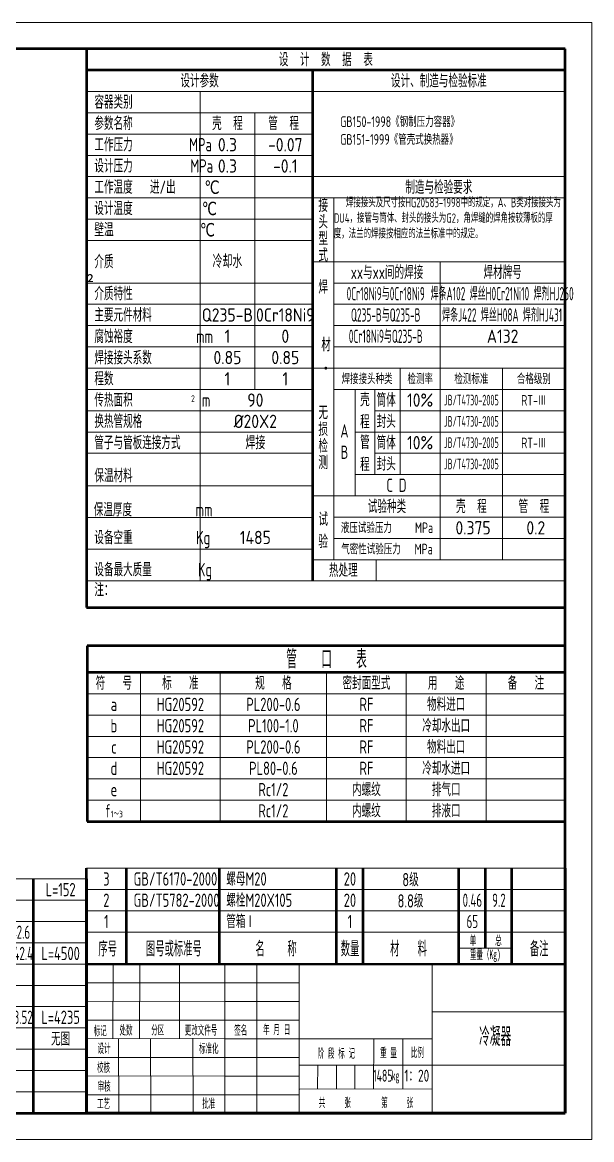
# Model space of a CAD drawing. Header units: millimetres. Extents: x 7535 to 9986, y -7836 to -7242.
# Drawn here: x 7915.2 to 8129.4, y -7662.4 to -7242.4 of the extents above; entities that cross this region are included whole.
import ezdxf
from ezdxf.enums import TextEntityAlignment as Align

# ---------------------------------------------------------------- set-up
doc = ezdxf.new("R2010")
doc.units = ezdxf.units.MM
for name, color, linetype, lineweight in [('剖面线', 2, 'Continuous', 20), ('尺寸线', 3, 'Continuous', 15), ('细实线', 4, 'Continuous', 15), ('轮廓线', 7, 'Continuous', 50)]:
    doc.layers.add(name, color=color, linetype=linetype, lineweight=lineweight)
doc.styles.add('HZ', font='gbenor.shx', dxfattribs={"bigfont": 'gbcbig.shx'})
doc.styles.add('宋体', font='txt.shx', dxfattribs={"bigfont": 'gbcbig.shx'})
doc.styles.add('工程字', font='gbenor.shx', dxfattribs={"width": 0.8, "bigfont": 'gbcbig.shx'})
doc.styles.add('文字3.5', font='SimSun.ttf', dxfattribs={"width": 0.5, "height": 3.5})
doc.styles.add('文字5.0', font='SimSun.ttf', dxfattribs={"width": 0.5, "height": 5})
doc.styles.add('样式 1', font='gbenor.shx', dxfattribs={"width": 0.8, "bigfont": 'gbcbig.shx'})
doc.styles.add('表格', font='gbenor.shx', dxfattribs={"width": 0.6, "bigfont": 'gbcbig.shx'})
doc.styles.add('表格2', font='gbenor.shx', dxfattribs={"width": 0.6, "bigfont": 'gbcbig.shx'})

# ---------------------------------------------------------------- blocks, each defined once
blk = doc.blocks.new('横A2')
at = {"layer": '剖面线'}
for p, q in [((-180, 66), (-180.07, 37.98)), ((-170, 65.97), (-170.07, 37.95)), ((-155, 65.94), (-155.07, 37.92)), ((-138, 66.03), (-137.99, 9.99)), ((-126, 66.03), (-125.99, 9.99)), ((-110, 66.03), (-109.99, 9.99)), ((-60, 66.04), (-59.99, 10)), ((-190, 59), (-138, 58.9)), ((-138.04, 58.9), (-110, 58.9)), ((-190.01, 52), (-138.01, 51.9)), ((-138.04, 51.9), (-110, 51.9)), ((-10, 48.04), (-60, 48.01)), ((-190, 44.9), (-110, 44.9)), ((-190.04, 38), (-138.04, 37.9)), ((-178, 38), (-177.85, 10)), ((-166, 38.07), (-165.85, 10.07)), ((-150, 38.15), (-149.85, 10.15)), ((-138.04, 37.9), (-110, 37.9)), ((-110, 37.9), (-59.99, 37.9)), ((-81.99, 38.07), (-82.07, 18.97)), ((-70.99, 38.02), (-71.07, 18.93)), ((-190, 30.9), (-110, 30.9)), ((-59.98, 28.01), (-110, 28.01)), ((-103.03, 28.14), (-103.12, 19.09)), ((-96.04, 28.01), (-96.01, 19.01)), ((-89.04, 28.01), (-89.12, 18.96)), ((-9.99, 28.04), (-59.98, 28.01)), ((-190.07, 24), (-138.07, 23.9)), ((-138.04, 23.9), (-110, 23.9)), ((-190, 16.9), (-110, 16.9)), ((-109.82, 18.97), (-59.99, 19.13))]:
    blk.add_line(p, q, dxfattribs=at)
at = {"layer": '细实线'}
for p, q in [((-594, 420), (0, 420)), ((0, 420), (0, 0)), ((-190, 78), (-10, 78)), ((-50, 72), (-30, 72)), ((0, 0), (-594, 0))]:
    blk.add_line(p, q, dxfattribs=at)
at = {"layer": '轮廓线'}
for p, q in [((-10, 410), (-574, 410)), ((-10, 10), (-10, 410)), ((-190, 10), (-190, 78)), ((-175, 66), (-175, 78)), ((-140, 66), (-140, 78)), ((-96, 66), (-96, 78)), ((-86, 66), (-86, 78)), ((-50, 66), (-50, 78)), ((-40, 72), (-39.98, 78)), ((-30, 66), (-30, 78)), ((-10, 78), (-10, 10)), ((-190, 66), (-10, 66.04)), ((-574, 10), (-10, 10)), ((-10, 10), (-190, 10))]:
    blk.add_line(p, q, dxfattribs=at)
at = {"layer": '细实线', "style": '工程字', "width": 0.8}
for tag, height, p in [('1', 7, (-36.32, 35.21)), ('3', 4.5, (-78.58, 21.8)), ('4', 4.5, (-65.78, 21.8)), ('2', 7, (-36.32, 16.51))]:
    blk.add_attdef(tag, text='', height=height, dxfattribs=at).set_placement(p, align=Align.CENTER)
at = {"layer": '轮廓线', "width": 0.5}
for s, height, style, p in [('单', 3.5, '文字3.5', (-44.65, 75)), ('总', 3.5, '文字3.5', (-35.08, 75)), ('序号', 5, '文字3.5', (-182.07, 72)), ('图号或标准号', 5, '文字3.5', (-157.17, 72)), ('名     称', 5, '文字3.5', (-118.73, 72)), ('数量', 5, '文字3.5', (-90.9, 72)), ('材    料', 5, '文字3.5', (-68.89, 72)), ('重量（Kg)', 3.5, '文字3.5', (-40, 69.34)), ('备注', 5, '文字3.5', (-19.74, 72)), ('标记', 3.5, '文字5.0', (-184.88, 41.05)), ('处数', 3.5, '文字5.0', (-175.18, 41.29)), ('分区 ', 3.5, '文字5.0', (-162.51, 41.29)), ('更改文件号', 3.5, '文字5.0', (-146.94, 41.29)), ('签名', 3.5, '文字5.0', (-132.04, 41.29)), ('年 月 日', 3.5, '文字5.0', (-118.48, 41.51)), ('设计', 3.5, '文字5.0', (-183.41, 34.4)), ('标准化', 3.5, '文字5.0', (-144.05, 34.4)), ('阶 段 标 记', 3.5, '文字5.0', (-96.04, 32.62)), ('重 量', 3.5, '文字5.0', (-76.45, 32.85)), ('比例', 3.5, '文字5.0', (-65.55, 32.85)), ('校核', 3.5, '文字5.0', (-183.63, 27.29)), ('kg', 3.5, '文字5.0', (-73.78, 23.52)), ('审核', 3.5, '文字5.0', (-183.41, 20.18)), ('工艺', 3.5, '文字5.0', (-183.63, 13.74)), ('批准', 3.5, '文字5.0', (-144.05, 13.74)), ('共     张        第     张', 3.5, '文字5.0', (-84.9, 14.06))]:
    blk.add_text(s, height=height, dxfattribs=dict(at, style=style)).set_placement(p, align=Align.MIDDLE)
blk = doc.blocks.new('明细表属性')
at = {"layer": '细实线'}
for p, q in [((-180, 8), (0, 8)), ((0, 0), (-180, 0))]:
    blk.add_line(p, q, dxfattribs=at)
at = {"layer": '轮廓线'}
for p, q in [((-180, 0), (-180, 8)), ((-165, 0), (-165, 8)), ((-130, 0), (-130, 8)), ((-86, 0), (-86, 8)), ((-76, 0), (-76, 8)), ((-40, 0), (-40, 8)), ((-30, 0), (-30, 8)), ((-20, 0), (-20, 8)), ((0, 8), (0, 0))]:
    blk.add_line(p, q, dxfattribs=at)
at = {"layer": '细实线', "lineweight": 15, "style": '工程字'}
for tag, width, p in [('8', 0.8, (-172.56, 4)), ('5', 0.8, (-80.94, 4)), ('4', 0.8, (-58.15, 4)), ('3', 0.7, (-34.89, 4)), ('2', 0.7, (-24.89, 4)), ('1', 0.8, (-9.78, 4))]:
    blk.add_attdef(tag, text='', height=5, dxfattribs=dict(at, width=width)).set_placement(p, align=Align.MIDDLE)
at = {"layer": '细实线', "lineweight": 15, "style": '工程字', "width": 0.8}
for tag, p in [('7', (-162.33, 4)), ('6', (-127.45, 4))]:
    blk.add_attdef(tag, text='', height=5, dxfattribs=at).set_placement(p, align=Align.MIDDLE_LEFT)

msp = doc.modelspace()

# ---------------------------------------------------------------- linework, layer by layer
at = {"layer": '细实线', "linetype": 'Continuous'}
for p, q in [((8119.38, -7268.43), (7939.38, -7268.43)), ((8119.38, -7268.43), (7939.38, -7268.43)), ((8119.38, -7268.43), (7939.38, -7268.43)), ((7982.1, -7268.43), (7982.1, -7404.66)), ((8024.38, -7276.43), (7939.38, -7276.43)), ((8024.38, -7276.43), (7939.38, -7276.43)), ((8024.38, -7276.43), (7939.38, -7276.43)), ((8024.38, -7276.43), (7939.38, -7276.43)), ((8002.61, -7276.43), (8002.61, -7380.43)), ((8024.38, -7284.43), (7939.38, -7284.43)), ((8024.38, -7284.43), (7939.38, -7284.43)), ((8024.38, -7284.43), (7939.38, -7284.43)), ((8024.38, -7284.43), (7939.38, -7284.43)), ((8024.38, -7284.43), (7939.38, -7284.43)), ((8024.38, -7292.43), (7939.38, -7292.43)), ((8024.38, -7292.43), (7939.38, -7292.43)), ((8024.38, -7292.43), (7939.38, -7292.43)), ((8024.38, -7292.43), (7939.38, -7292.43)), ((8024.38, -7292.43), (7939.38, -7292.43)), ((8024.38, -7292.43), (7939.38, -7292.43)), ((8119.38, -7300.43), (7939.38, -7300.43)), ((8119.38, -7300.43), (7939.38, -7300.43)), ((8119.38, -7300.43), (7939.38, -7300.43)), ((8119.38, -7300.43), (7939.38, -7300.43)), ((8119.38, -7300.43), (7939.38, -7300.43)), ((8119.38, -7300.43), (7939.38, -7300.43)), ((8119.38, -7300.43), (7939.38, -7300.43)), ((8119.38, -7308.43), (7939.38, -7308.43)), ((8119.38, -7308.43), (7939.38, -7308.43)), ((8119.38, -7308.43), (7939.38, -7308.43)), ((8119.38, -7308.43), (7939.38, -7308.43)), ((8119.38, -7308.43), (7939.38, -7308.43)), ((8119.38, -7308.43), (7939.38, -7308.43)), ((8119.38, -7308.43), (7939.38, -7308.43)), ((8119.38, -7308.43), (7939.38, -7308.43)), ((8032.38, -7308.43), (8032.38, -7444.43)), ((8024.38, -7316.43), (7939.38, -7316.43)), ((8024.38, -7316.43), (7939.38, -7316.43)), ((8024.38, -7316.43), (7939.38, -7316.43)), ((8024.38, -7316.43), (7939.38, -7316.43)), ((8024.38, -7316.43), (7939.38, -7316.43)), ((8024.38, -7316.43), (7939.38, -7316.43)), ((8024.38, -7316.43), (7939.38, -7316.43)), ((8024.38, -7316.43), (7939.38, -7316.43)), ((8024.38, -7316.43), (7939.38, -7316.43)), ((8024.38, -7324.43), (7939.38, -7324.43)), ((8119.38, -7332.43), (8024.38, -7332.43)), ((8072.38, -7332.43), (8072.38, -7444.43)), ((8024.38, -7340.43), (7939.38, -7340.43)), ((8024.38, -7340.43), (7939.38, -7340.43)), ((8024.38, -7340.43), (7939.38, -7340.43)), ((8024.38, -7340.43), (7939.38, -7340.43)), ((8024.38, -7340.43), (7939.38, -7340.43)), ((8024.38, -7340.43), (7939.38, -7340.43)), ((8024.38, -7340.43), (7939.38, -7340.43)), ((8024.38, -7340.43), (7939.38, -7340.43)), ((8024.38, -7340.43), (7939.38, -7340.43)), ((8024.38, -7340.43), (7939.38, -7340.43)), ((8024.38, -7340.43), (7939.38, -7340.43)), ((8024.38, -7340.43), (7939.38, -7340.43)), ((8024.38, -7340.43), (7939.38, -7340.43)), ((8024.38, -7340.43), (7939.38, -7340.43)), ((8024.38, -7340.43), (7939.38, -7340.43)), ((8024.38, -7340.43), (7939.38, -7340.43)), ((8024.38, -7340.43), (7939.38, -7340.43)), ((8024.38, -7340.43), (7939.38, -7340.43)), ((8119.38, -7340.43), (8032.38, -7340.43)), ((8119.38, -7340.43), (8032.38, -7340.43)), ((8119.38, -7340.43), (8032.38, -7340.43)), ((8119.38, -7340.43), (8032.38, -7340.43)), ((8119.38, -7340.43), (8032.38, -7340.43)), ((8119.38, -7340.43), (8032.38, -7340.43)), ((8119.38, -7340.43), (8032.38, -7340.43)), ((8119.38, -7340.43), (8032.38, -7340.43)), ((8119.38, -7340.43), (8032.38, -7340.43)), ((8119.38, -7340.43), (8032.38, -7340.43)), ((8119.38, -7340.43), (8032.38, -7340.43)), ((8119.38, -7340.43), (8032.38, -7340.43)), ((8119.38, -7340.43), (8032.38, -7340.43)), ((8119.38, -7340.43), (8032.38, -7340.43)), ((8119.38, -7340.43), (8032.38, -7340.43)), ((8119.38, -7340.43), (8032.38, -7340.43)), ((8119.38, -7340.43), (8032.38, -7340.43)), ((8119.38, -7340.43), (8032.38, -7340.43)), ((8024.38, -7348.43), (7939.38, -7348.43)), ((8024.38, -7348.43), (7939.38, -7348.43)), ((8024.38, -7348.43), (7939.38, -7348.43)), ((8024.38, -7348.43), (7939.38, -7348.43)), ((8024.38, -7348.43), (7939.38, -7348.43)), ((8024.38, -7348.43), (7939.38, -7348.43)), ((8024.38, -7348.43), (7939.38, -7348.43)), ((8024.38, -7348.43), (7939.38, -7348.43)), ((8024.38, -7348.43), (7939.38, -7348.43)), ((8024.38, -7348.43), (7939.38, -7348.43)), ((8024.38, -7348.43), (7939.38, -7348.43)), ((8024.38, -7348.43), (7939.38, -7348.43)), ((8024.38, -7348.43), (7939.38, -7348.43)), ((8024.38, -7348.43), (7939.38, -7348.43)), ((8024.38, -7348.43), (7939.38, -7348.43)), ((8024.38, -7348.43), (7939.38, -7348.43)), ((8024.38, -7348.43), (7939.38, -7348.43)), ((8024.38, -7348.43), (7939.38, -7348.43)), ((8119.38, -7348.43), (8032.38, -7348.43)), ((8119.38, -7348.43), (8032.38, -7348.43)), ((8119.38, -7348.43), (8032.38, -7348.43)), ((8119.38, -7348.43), (8032.38, -7348.43)), ((8119.38, -7348.43), (8032.38, -7348.43)), ((8119.38, -7348.43), (8032.38, -7348.43)), ((8119.38, -7348.43), (8032.38, -7348.43)), ((8119.38, -7348.43), (8032.38, -7348.43)), ((8119.38, -7348.43), (8032.38, -7348.43)), ((8024.38, -7356.43), (7939.38, -7356.43)), ((8119.38, -7356.43), (8032.38, -7356.43)), ((8119.38, -7356.43), (8032.38, -7356.43)), ((8119.38, -7356.43), (8032.38, -7356.43)), ((8119.38, -7356.43), (8032.38, -7356.43)), ((8119.38, -7356.43), (8032.38, -7356.43)), ((8119.38, -7356.43), (8032.38, -7356.43)), ((8119.38, -7356.43), (8032.38, -7356.43)), ((8119.38, -7356.43), (8032.38, -7356.43)), ((8119.38, -7356.43), (8032.38, -7356.43)), ((8024.38, -7364.43), (7939.38, -7364.43)), ((8024.38, -7364.43), (7939.38, -7364.43)), ((8024.38, -7364.43), (7939.38, -7364.43)), ((8024.38, -7364.43), (7939.38, -7364.43)), ((8024.38, -7364.43), (7939.38, -7364.43)), ((8024.38, -7364.43), (7939.38, -7364.43)), ((8024.38, -7364.43), (7939.38, -7364.43)), ((8024.38, -7364.43), (7939.38, -7364.43)), ((8024.38, -7364.43), (7939.38, -7364.43)), ((8119.38, -7364.43), (8032.38, -7364.43)), ((8119.38, -7364.43), (8032.38, -7364.43)), ((8119.38, -7364.43), (8032.38, -7364.43)), ((8119.38, -7364.43), (8032.38, -7364.43)), ((8119.38, -7364.43), (8032.38, -7364.43)), ((8119.38, -7364.43), (8032.38, -7364.43)), ((8119.38, -7364.43), (8032.38, -7364.43)), ((8119.38, -7364.43), (8032.38, -7364.43)), ((8119.38, -7364.43), (8032.38, -7364.43)), ((8032.38, -7372.43), (7939.38, -7372.43)), ((8032.38, -7372.45), (8119.38, -7372.45)), ((8057.38, -7372.43), (8057.38, -7412.43)), ((8095.88, -7444.43), (8095.88, -7372.43)), ((8024.38, -7380.43), (7939.38, -7380.43)), ((8024.38, -7380.43), (7939.38, -7380.43)), ((8024.38, -7380.43), (7939.38, -7380.43)), ((8024.38, -7380.43), (7939.38, -7380.43)), ((8024.38, -7380.43), (7939.38, -7380.43)), ((8024.38, -7380.43), (7939.38, -7380.43)), ((8024.38, -7380.43), (7939.38, -7380.43)), ((8024.38, -7380.43), (7939.38, -7380.43)), ((8024.38, -7380.43), (7939.38, -7380.43)), ((8119.38, -7380.43), (8032.38, -7380.43)), ((8119.38, -7380.43), (8032.38, -7380.43)), ((8119.38, -7380.43), (8032.38, -7380.43)), ((8119.38, -7380.43), (8032.38, -7380.43)), ((8119.38, -7380.43), (8032.38, -7380.43)), ((8119.38, -7380.43), (8032.38, -7380.43)), ((8119.38, -7380.43), (8032.38, -7380.43)), ((8119.38, -7380.43), (8032.38, -7380.43)), ((8119.38, -7380.43), (8032.38, -7380.43)), ((8119.38, -7380.43), (8032.38, -7380.43)), ((8119.38, -7380.43), (8032.38, -7380.43)), ((8119.38, -7380.43), (8032.38, -7380.43)), ((8119.38, -7380.43), (8032.38, -7380.43)), ((8119.38, -7380.43), (8032.38, -7380.43)), ((8119.38, -7380.43), (8032.38, -7380.43)), ((8119.38, -7380.43), (8032.38, -7380.43)), ((8119.38, -7380.43), (8032.38, -7380.43)), ((8119.38, -7380.43), (8032.38, -7380.43)), ((8040.38, -7380.43), (8040.38, -7420.43)), ((8047.76, -7380.43), (8047.76, -7412.43)), ((8024.38, -7388.43), (7939.38, -7388.43)), ((8024.38, -7388.43), (7939.38, -7388.43)), ((8024.38, -7388.43), (7939.38, -7388.43)), ((8024.38, -7388.43), (7939.38, -7388.43)), ((8024.38, -7388.43), (7939.38, -7388.43)), ((8024.38, -7388.43), (7939.38, -7388.43)), ((8024.38, -7388.43), (7939.38, -7388.43)), ((8024.38, -7388.43), (7939.38, -7388.43)), ((8024.38, -7388.43), (7939.38, -7388.43)), ((8047.76, -7388.43), (8119.38, -7388.43)), ((8024.38, -7396.43), (7939.38, -7396.43)), ((8024.38, -7396.43), (7939.38, -7396.43)), ((8024.38, -7396.43), (7939.38, -7396.43)), ((8024.38, -7396.43), (7939.38, -7396.43)), ((8024.38, -7396.43), (7939.38, -7396.43)), ((8024.38, -7396.43), (7939.38, -7396.43)), ((8024.38, -7396.43), (7939.38, -7396.43)), ((8119.38, -7396.43), (8040.38, -7396.43)), ((8119.38, -7396.43), (8040.38, -7396.43)), ((8119.38, -7396.43), (8040.38, -7396.43)), ((8024.38, -7404.43), (7939.38, -7404.43)), ((8024.38, -7404.43), (7939.38, -7404.43)), ((8024.38, -7404.43), (7939.38, -7404.43)), ((8024.38, -7404.43), (7939.38, -7404.43)), ((8024.38, -7404.43), (7939.38, -7404.43)), ((8024.38, -7404.43), (7939.38, -7404.43)), ((8047.76, -7404.43), (8119.38, -7404.43)), ((7982.1, -7404.66), (7982.1, -7452.43)), ((8119.38, -7412.43), (8040.38, -7412.43)), ((8119.38, -7412.43), (8040.38, -7412.43)), ((8119.38, -7412.43), (8040.38, -7412.43)), ((8119.38, -7412.43), (8040.38, -7412.43)), ((8024.38, -7416.6), (7939.38, -7416.6)), ((8119.38, -7420.43), (8024.38, -7420.43)), ((8119.38, -7420.43), (8032.38, -7420.43)), ((8119.38, -7420.43), (8032.38, -7420.43)), ((8024.38, -7428.55), (7939.38, -7428.55)), ((8119.38, -7428.43), (8032.38, -7428.43)), ((8119.38, -7428.43), (8032.38, -7428.43)), ((8119.38, -7436.43), (8032.38, -7436.43)), ((8024.38, -7440.49), (7939.38, -7440.49)), ((8119.38, -7444.43), (8024.38, -7444.43)), ((8048.35, -7444.43), (8048.35, -7452.43)), ((8119.38, -7452.43), (7939.38, -7452.43))]:
    msp.add_line(p, q, dxfattribs=at)
at = {"layer": '细实线'}
for p, q in [((7959.65, -7486.83), (7959.65, -7542.83)), ((7989.65, -7486.83), (7989.65, -7542.83)), ((8029.65, -7486.83), (8029.65, -7542.83)), ((8059.65, -7486.83), (8059.65, -7542.83)), ((8089.65, -7486.83), (8089.65, -7542.83)), ((7939.65, -7494.83), (8119.65, -7494.83)), ((7939.65, -7502.83), (8119.65, -7502.83)), ((7939.65, -7510.83), (8119.65, -7510.83)), ((7939.65, -7518.83), (8119.65, -7518.83)), ((7939.65, -7526.83), (8119.65, -7526.83)), ((7939.65, -7534.83), (8119.65, -7534.83))]:
    msp.add_line(p, q, dxfattribs=at)
at = {"layer": '细实线', "linetype": 'Continuous'}
for p in [(7982.1, -7416.6), (7982.1, -7428.55), (7982.1, -7440.49)]:
    msp.add_point(p, dxfattribs=at)
at = {"layer": '轮廓线', "lineweight": 50}
for p, q in [((7939.38, -7252.43), (7939.38, -7462.43)), ((8119.38, -7462.43), (8119.38, -7252.43))]:
    msp.add_line(p, q, dxfattribs=at)
at = {"layer": '轮廓线'}
for p, q in [((8119.38, -7252.43), (7939.38, -7252.43)), ((8119.38, -7260.43), (7939.38, -7260.43)), ((8119.38, -7260.43), (7939.38, -7260.43)), ((7939.38, -7462.43), (8119.38, -7462.43)), ((8119.65, -7476.83), (7939.65, -7476.83)), ((7939.65, -7476.83), (7939.65, -7542.83)), ((8119.65, -7486.83), (7939.65, -7486.83)), ((7939.65, -7542.83), (8119.65, -7542.83))]:
    msp.add_line(p, q, dxfattribs=at)
at = {"layer": '轮廓线', "linetype": 'Continuous', "lineweight": 50}
msp.add_line((8024.38, -7260.43), (8024.38, -7452.43), dxfattribs=at)
at = {"layer": '轮廓线'}
msp.add_point((8029.38, -7372.43), dxfattribs=at)

# ---------------------------------------------------------------- block references
at = {"layer": '尺寸线'}
ref = msp.add_blockref('横A2', (8129.38, -7662.43), dxfattribs=at)
ref.add_attrib('1', '冷凝器', dxfattribs={"layer": '细实线', "height": 7, "style": '工程字', "width": 0.8}).set_placement((8093.06, -7627.22), align=Align.CENTER)
ref.add_attrib('3', '1485', dxfattribs={"layer": '细实线', "height": 4.5, "style": '工程字', "width": 0.7}).set_placement((8050.8, -7640.63), align=Align.CENTER)
ref.add_attrib('4', '1：20', dxfattribs={"layer": '细实线', "height": 4.5, "style": '工程字', "width": 0.8}).set_placement((8063.6, -7640.63), align=Align.CENTER)
for p, values in [((8119.38, -7568.43), {'8': '3', '7': 'GB/T6170-2000', '6': '螺母M20', '5': '20', '4': '8级'}), ((8119.38, -7576.43), {'8': '2', '7': 'GB/T5782-2000', '6': '螺栓M20X105', '5': '20', '4': '8.8级', '3': '0.46', '2': '9.2'}), ((8119.38, -7584.43), {'8': '1', '6': '管箱Ⅰ', '5': '1', '3': '65'}), ((7939.38, -7644.43), {'8': '5', '6': '管板Ⅰ', '5': '1', '4': 'Q235-B/0Cr18Ni9', '3': '78'}), ((7939.38, -7652.43), {'8': '4', '7': 'HG20606-1997', '6': '垫片RF500-0.6', '5': '2', '4': 'XB350'})]:
    msp.add_blockref('明细表属性', p, dxfattribs=at).add_auto_attribs(values)
ref = msp.add_blockref('明细表属性', (7939.38, -7572.43), dxfattribs=at)
ref.add_attrib('8', '14', dxfattribs={"layer": '细实线', "color": 2, "lineweight": 15, "height": 5, "style": '工程字', "width": 0.8}).set_placement((7766.82, -7568.43), align=Align.MIDDLE)
ref.add_attrib('7', 'GB/T8163-1999', dxfattribs={"layer": '细实线', "color": 2, "lineweight": 15, "height": 5, "style": '工程字', "width": 0.8}).set_placement((7777.05, -7568.43), align=Align.MIDDLE_LEFT)
ref.add_attrib('6', '接管%%C89X6', dxfattribs={"layer": '细实线', "color": 2, "lineweight": 15, "height": 5, "style": '工程字', "width": 0.8}).set_placement((7811.93, -7568.43), align=Align.MIDDLE_LEFT)
ref.add_attrib('5', '1', dxfattribs={"layer": '细实线', "color": 2, "lineweight": 15, "height": 5, "style": '工程字', "width": 0.8}).set_placement((7858.44, -7568.43), align=Align.MIDDLE)
ref.add_attrib('4', '20', dxfattribs={"layer": '细实线', "color": 2, "lineweight": 15, "height": 5, "style": '工程字', "width": 0.8}).set_placement((7881.23, -7568.43), align=Align.MIDDLE)
ref.add_attrib('3', '1.84', dxfattribs={"layer": '细实线', "color": 2, "lineweight": 15, "height": 5, "style": '工程字', "width": 0.7}).set_placement((7904.49, -7568.43), align=Align.MIDDLE)
ref.add_attrib('1', 'L=152', dxfattribs={"layer": '细实线', "color": 2, "lineweight": 15, "height": 5, "style": '工程字', "width": 0.8}).set_placement((7929.6, -7568.43), align=Align.MIDDLE)
ref = msp.add_blockref('明细表属性', (7939.38, -7580.43), dxfattribs=at)
ref.add_attrib('8', '13', dxfattribs={"layer": '细实线', "color": 2, "lineweight": 15, "height": 5, "style": '工程字', "width": 0.8}).set_placement((7766.82, -7576.43), align=Align.MIDDLE)
ref.add_attrib('7', 'JB/T4712-92', dxfattribs={"layer": '细实线', "color": 2, "lineweight": 15, "height": 5, "style": '工程字', "width": 0.8}).set_placement((7777.05, -7576.43), align=Align.MIDDLE_LEFT)
ref.add_attrib('6', '鞍座BⅠ500-F', dxfattribs={"layer": '细实线', "color": 2, "lineweight": 15, "height": 5, "style": '工程字', "width": 0.8}).set_placement((7811.93, -7576.43), align=Align.MIDDLE_LEFT)
ref.add_attrib('5', '1', dxfattribs={"layer": '细实线', "color": 2, "lineweight": 15, "height": 5, "style": '工程字', "width": 0.8}).set_placement((7858.44, -7576.43), align=Align.MIDDLE)
ref.add_attrib('4', 'Q235-B', dxfattribs={"layer": '细实线', "color": 2, "lineweight": 15, "height": 5, "style": '工程字', "width": 0.8}).set_placement((7881.23, -7576.43), align=Align.MIDDLE)
ref.add_attrib('3', '20', dxfattribs={"layer": '细实线', "color": 2, "lineweight": 15, "height": 5, "style": '工程字', "width": 0.7}).set_placement((7904.49, -7576.43), align=Align.MIDDLE)
ref = msp.add_blockref('明细表属性', (7939.38, -7588.43), dxfattribs=at)
ref.add_attrib('8', '12', dxfattribs={"layer": '细实线', "color": 2, "lineweight": 15, "height": 5, "style": '工程字', "width": 0.8}).set_placement((7766.82, -7584.43), align=Align.MIDDLE)
ref.add_attrib('6', '折流板Ⅰ', dxfattribs={"layer": '细实线', "color": 2, "lineweight": 15, "height": 5, "style": '工程字', "width": 0.8}).set_placement((7811.93, -7584.43), align=Align.MIDDLE_LEFT)
ref.add_attrib('5', '6', dxfattribs={"layer": '细实线', "color": 2, "lineweight": 15, "height": 5, "style": '工程字', "width": 0.8}).set_placement((7858.44, -7584.43), align=Align.MIDDLE)
ref.add_attrib('4', 'Q235-B', dxfattribs={"layer": '细实线', "color": 2, "lineweight": 15, "height": 5, "style": '工程字', "width": 0.8}).set_placement((7881.23, -7584.43), align=Align.MIDDLE)
ref.add_attrib('3', '7.1', dxfattribs={"layer": '细实线', "color": 2, "lineweight": 15, "height": 5, "style": '工程字', "width": 0.7}).set_placement((7904.49, -7584.43), align=Align.MIDDLE)
ref.add_attrib('2', '42.6', dxfattribs={"layer": '细实线', "color": 2, "lineweight": 15, "height": 5, "style": '工程字', "width": 0.7}).set_placement((7914.49, -7584.43), align=Align.MIDDLE)
ref = msp.add_blockref('明细表属性', (7939.38, -7596.43), dxfattribs=at)
ref.add_attrib('8', '11', dxfattribs={"layer": '细实线', "color": 2, "lineweight": 15, "height": 5, "style": '工程字', "width": 0.8}).set_placement((7766.82, -7592.43), align=Align.MIDDLE)
ref.add_attrib('7', 'GB/T14976-94', dxfattribs={"layer": '细实线', "color": 2, "lineweight": 15, "height": 5, "style": '工程字', "width": 0.8}).set_placement((7777.05, -7592.43), align=Align.MIDDLE_LEFT)
ref.add_attrib('6', '换热管%%C20X2', dxfattribs={"layer": '细实线', "color": 2, "lineweight": 15, "height": 5, "style": '工程字', "width": 0.8}).set_placement((7811.93, -7592.43), align=Align.MIDDLE_LEFT)
ref.add_attrib('5', '318', dxfattribs={"layer": '细实线', "color": 2, "lineweight": 15, "height": 5, "style": '工程字', "width": 0.8}).set_placement((7858.44, -7592.43), align=Align.MIDDLE)
ref.add_attrib('4', '0Cr18Ni9', dxfattribs={"layer": '细实线', "color": 2, "lineweight": 15, "height": 5, "style": '工程字', "width": 0.8}).set_placement((7881.23, -7592.43), align=Align.MIDDLE)
ref.add_attrib('3', '2.02', dxfattribs={"layer": '细实线', "color": 2, "lineweight": 15, "height": 5, "style": '工程字', "width": 0.7}).set_placement((7904.49, -7592.43), align=Align.MIDDLE)
ref.add_attrib('2', '642.4', dxfattribs={"layer": '细实线', "color": 2, "lineweight": 15, "height": 5, "style": '工程字', "width": 0.7}).set_placement((7914.49, -7592.43), align=Align.MIDDLE)
ref.add_attrib('1', 'L=4500', dxfattribs={"layer": '细实线', "color": 2, "lineweight": 15, "height": 5, "style": '工程字', "width": 0.8}).set_placement((7929.6, -7592.43), align=Align.MIDDLE)
ref = msp.add_blockref('明细表属性', (7939.38, -7604.43), dxfattribs=at)
ref.add_attrib('8', '10', dxfattribs={"layer": '细实线', "color": 2, "lineweight": 15, "height": 5, "style": '工程字', "width": 0.8}).set_placement((7766.82, -7600.43), align=Align.MIDDLE)
ref.add_attrib('6', '标牌', dxfattribs={"layer": '细实线', "color": 2, "lineweight": 15, "height": 5, "style": '工程字', "width": 0.8}).set_placement((7811.93, -7600.43), align=Align.MIDDLE_LEFT)
ref.add_attrib('5', '1', dxfattribs={"layer": '细实线', "color": 2, "lineweight": 15, "height": 5, "style": '工程字', "width": 0.8}).set_placement((7858.44, -7600.43), align=Align.MIDDLE)
ref.add_attrib('4', '组件', dxfattribs={"layer": '细实线', "color": 2, "lineweight": 15, "height": 5, "style": '工程字', "width": 0.8}).set_placement((7881.23, -7600.43), align=Align.MIDDLE)
ref = msp.add_blockref('明细表属性', (7939.38, -7612.43), dxfattribs=at)
ref.add_attrib('8', '9', dxfattribs={"layer": '细实线', "color": 2, "lineweight": 15, "height": 5, "style": '工程字', "width": 0.8}).set_placement((7766.82, -7608.43), align=Align.MIDDLE)
ref.add_attrib('6', '接头', dxfattribs={"layer": '细实线', "color": 2, "lineweight": 15, "height": 5, "style": '工程字', "width": 0.8}).set_placement((7811.93, -7608.43), align=Align.MIDDLE_LEFT)
ref.add_attrib('5', '1', dxfattribs={"layer": '细实线', "color": 2, "lineweight": 15, "height": 5, "style": '工程字', "width": 0.8}).set_placement((7858.44, -7608.43), align=Align.MIDDLE)
ref.add_attrib('4', '20', dxfattribs={"layer": '细实线', "color": 2, "lineweight": 15, "height": 5, "style": '工程字', "width": 0.8}).set_placement((7881.23, -7608.43), align=Align.MIDDLE)
ref.add_attrib('3', '1', dxfattribs={"layer": '细实线', "color": 2, "lineweight": 15, "height": 5, "style": '工程字', "width": 0.7}).set_placement((7904.49, -7608.43), align=Align.MIDDLE)
ref = msp.add_blockref('明细表属性', (7939.38, -7620.43), dxfattribs=at)
ref.add_attrib('8', '8', dxfattribs={"layer": '细实线', "color": 2, "lineweight": 15, "height": 5, "style": '工程字', "width": 0.8}).set_placement((7766.82, -7616.43), align=Align.MIDDLE)
ref.add_attrib('6', '拉杆%%C12', dxfattribs={"layer": '细实线', "color": 2, "lineweight": 15, "height": 5, "style": '工程字', "width": 0.8}).set_placement((7811.93, -7616.43), align=Align.MIDDLE_LEFT)
ref.add_attrib('5', '6', dxfattribs={"layer": '细实线', "color": 2, "lineweight": 15, "height": 5, "style": '工程字', "width": 0.8}).set_placement((7858.44, -7616.43), align=Align.MIDDLE)
ref.add_attrib('4', 'Q235-B', dxfattribs={"layer": '细实线', "color": 2, "lineweight": 15, "height": 5, "style": '工程字', "width": 0.8}).set_placement((7881.23, -7616.43), align=Align.MIDDLE)
ref.add_attrib('3', '3.92', dxfattribs={"layer": '细实线', "color": 2, "lineweight": 15, "height": 5, "style": '工程字', "width": 0.7}).set_placement((7904.49, -7616.43), align=Align.MIDDLE)
ref.add_attrib('2', '23.52', dxfattribs={"layer": '细实线', "color": 2, "lineweight": 15, "height": 5, "style": '工程字', "width": 0.7}).set_placement((7914.49, -7616.43), align=Align.MIDDLE)
ref.add_attrib('1', 'L=4235', dxfattribs={"layer": '细实线', "color": 2, "lineweight": 15, "height": 5, "style": '工程字', "width": 0.8}).set_placement((7929.6, -7616.43), align=Align.MIDDLE)
ref = msp.add_blockref('明细表属性', (7939.38, -7628.43), dxfattribs=at)
ref.add_attrib('8', '7', dxfattribs={"layer": '细实线', "color": 2, "lineweight": 15, "height": 5, "style": '工程字', "width": 0.8}).set_placement((7766.82, -7624.43), align=Align.MIDDLE)
ref.add_attrib('6', '筒体', dxfattribs={"layer": '细实线', "color": 2, "lineweight": 15, "height": 5, "style": '工程字', "width": 0.8}).set_placement((7811.93, -7624.43), align=Align.MIDDLE_LEFT)
ref.add_attrib('5', '1', dxfattribs={"layer": '细实线', "color": 2, "lineweight": 15, "height": 5, "style": '工程字', "width": 0.8}).set_placement((7858.44, -7624.43), align=Align.MIDDLE)
ref.add_attrib('4', 'Q235-B', dxfattribs={"layer": '细实线', "color": 2, "lineweight": 15, "height": 5, "style": '工程字', "width": 0.8}).set_placement((7881.23, -7624.43), align=Align.MIDDLE)
ref.add_attrib('3', '455.2', dxfattribs={"layer": '细实线', "color": 2, "lineweight": 15, "height": 5, "style": '工程字', "width": 0.7}).set_placement((7904.49, -7624.43), align=Align.MIDDLE)
ref.add_attrib('1', '无图', dxfattribs={"layer": '细实线', "color": 2, "lineweight": 15, "height": 5, "style": '工程字', "width": 0.8}).set_placement((7929.6, -7624.43), align=Align.MIDDLE)
ref = msp.add_blockref('明细表属性', (7939.38, -7636.43), dxfattribs=at)
ref.add_attrib('8', '6', dxfattribs={"layer": '细实线', "color": 2, "lineweight": 15, "height": 5, "style": '工程字', "width": 0.8}).set_placement((7766.82, -7632.43), align=Align.MIDDLE)
ref.add_attrib('7', 'JB/T4712-92', dxfattribs={"layer": '细实线', "color": 2, "lineweight": 15, "height": 5, "style": '工程字', "width": 0.8}).set_placement((7777.05, -7632.43), align=Align.MIDDLE_LEFT)
ref.add_attrib('6', '鞍座BⅠ500-S', dxfattribs={"layer": '细实线', "color": 2, "lineweight": 15, "height": 5, "style": '工程字', "width": 0.8}).set_placement((7811.93, -7632.43), align=Align.MIDDLE_LEFT)
ref.add_attrib('5', '1', dxfattribs={"layer": '细实线', "color": 2, "lineweight": 15, "height": 5, "style": '工程字', "width": 0.8}).set_placement((7858.44, -7632.43), align=Align.MIDDLE)
ref.add_attrib('4', 'Q235-B', dxfattribs={"layer": '细实线', "color": 2, "lineweight": 15, "height": 5, "style": '工程字', "width": 0.8}).set_placement((7881.23, -7632.43), align=Align.MIDDLE)
ref.add_attrib('3', '20', dxfattribs={"layer": '细实线', "color": 2, "lineweight": 15, "height": 5, "style": '工程字', "width": 0.7}).set_placement((7904.49, -7632.43), align=Align.MIDDLE)

# ---------------------------------------------------------------- texts
at = {"layer": '细实线'}
for s, insert, char_height, width, attachment_point, style in [('设  计  数  据  表', (8029.38, -7256.43), 5, 180, 5, '工程字'), ('设计参数', (7981.88, -7264.43), 5, 85, 5, '工程字'), ('设计、制造与检验标准', (8071.88, -7264.43), 5, 95, 5, '工程字'), ('容器类别', (7942.31, -7272.43), 5, 50, 4, '工程字'), ('参数名称', (7942.31, -7280.43), 5, 42.5, 4, '工程字'), ('壳  程', (7992.36, -7280.43), 5, 20.5066, 5, '工程字'), ('管  程', (8013.5, -7280.43), 5, 21.7684, 5, '工程字'), ('{\\H1.25x;工作压力 }           {\\H1.25x;MPa}', (7942.31, -7288.43), 4, 87.8745, 4, '工程字'), ('0.3', (7992.36, -7288.43), 5, 20.5066, 5, 'HZ'), ('-0.07', (8014.13, -7288.43), 5, 20.5066, 5, 'HZ'), ('设计压力          MPa', (7942.31, -7296.43), 5, 104.3566, 4, '工程字'), ('0.3', (7992.36, -7296.43), 5, 20.5066, 5, 'HZ'), ('-0.1', (8014.13, -7296.43), 5, 20.5066, 5, 'HZ'), ('工作温度   进/出     ℃', (7942.31, -7304.43), 5, 65.2863, 4, '工程字'), ('制造与检验要求', (8071.88, -7304.43), 5, 95, 5, '工程字'), ('设计温度            ℃', (7942.31, -7312.43), 5, 66.9333, 4, '工程字'), ('壁温               ℃', (7942.31, -7320.43), 5, 69.7569, 4, '样式 1'), ('介质', (7942.31, -7332.43), 5, 50, 4, '工程字'), ('冷却水', (7992.36, -7332.24), 5, 20.5066, 5, 'HZ'), ('xx与xx间的焊接', (8052.38, -7336.43), 5, 40, 5, '工程字'), ('焊材牌号', (8095.88, -7336.43), 5, 47, 5, '工程字'), ('介质特性', (7942.31, -7344.43), 5, 50, 4, '工程字'), ('{\\H1.25x;焊}        \\P\\P\\P{\\H1.25x; 材 }  ', (8028.38, -7352.75), 4, 8, 5, '工程字'), ('0Cr18Ni9与0Cr18Ni9', (8051.91, -7344.43), 5, 75.6, 5, '表格'), ('焊条A102 焊丝H0Cr21Ni10 焊剂HJ260', (8095.7, -7344.43), 5, 133.7867, 5, '表格'), ('主要元件材料', (7942.31, -7352.43), 5, 50, 4, '工程字'), ('Q235-B', (7992.36, -7352.43), 5, 20.5066, 5, 'HZ'), ('0Cr18Ni9', (8014.13, -7352.43), 5, 20.5066, 5, 'HZ'), ('Q235-B与Q235-B', (8051.91, -7352.43), 5, 75.6, 5, '表格'), ('焊条J422 焊丝H08A 焊剂HJ431', (8095.7, -7352.43), 5, 133.7867, 5, '表格'), ('腐蚀裕度           mm', (7942.31, -7360.54), 5, 87.625, 4, '工程字'), ('1', (7992.36, -7360.43), 5, 20.5066, 5, 'HZ'), ('0', (8014.13, -7360.43), 5, 20.5066, 5, 'HZ'), ('0Cr18Ni9与Q235-B', (8051.91, -7360.43), 5, 75.6, 5, '表格'), ('A132', (8095.88, -7360.43), 5, 20.5066, 5, 'HZ'), ('焊接接头系数', (7942.31, -7368.54), 5, 50, 4, '工程字'), ('0.85', (7992.36, -7368.43), 5, 20.5066, 5, 'HZ'), ('0.85', (8014.13, -7368.43), 5, 20.5066, 5, 'HZ'), ('程数', (7942.31, -7376.43), 5, 42.725, 4, '工程字'), ('1', (7992.36, -7376.43), 5, 20.5066, 5, 'HZ'), ('1', (8014.13, -7376.43), 5, 20.5066, 5, 'HZ'), ('焊接接头种类', (8044.88, -7376.43), 4, 31.1289, 5, '工程字'), ('检测率', (8064.88, -7376.43), 4, 15, 5, '工程字'), ('检测标准', (8084.13, -7376.43), 4, 23.5, 5, '工程字'), ('合格级别', (8107.63, -7376.43), 4, 29.75, 5, '工程字'), ('传热面积            m', (7942.31, -7384.43), 5, 88.5841, 4, '工程字'), ('90', (8002.87, -7384.43), 5, 20.5066, 5, 'HZ'), ('筒体', (8052.1, -7384.43), 5, 17, 5, '工程字'), ('10%', (8064.84, -7384.43), 5, 20.5066, 5, 'HZ'), ('换热管规格', (7942.31, -7392.43), 5, 42.725, 4, '工程字'), ('%%C20X2', (8002.87, -7392.43), 5, 20.5066, 5, 'HZ'), ('封头', (8052.1, -7392.43), 5, 17, 5, '工程字'), ('A', (8036.38, -7396.03), 5, 8, 5, '工程字'), ('管子与管板连接方式', (7942.31, -7400.43), 5, 68.555, 4, '工程字'), ('焊接', (8002.87, -7400.43), 5, 20.5066, 5, 'HZ'), ('筒体', (8052.1, -7400.43), 5, 17, 5, '工程字'), ('10%', (8064.84, -7400.43), 5, 20.5066, 5, 'HZ'), ('B', (8036.38, -7404.03), 5, 8, 5, '工程字'), ('封头', (8052.1, -7408.43), 5, 17, 5, '工程字'), ('保温材料', (7942.31, -7412.81), 5, 50, 4, '工程字'), ('C D', (8055.94, -7416.43), 5, 25, 5, '工程字'), ('试验种类', (8052.38, -7424.43), 5, 40, 5, '工程字'), ('壳  程', (8084.13, -7424.43), 5, 23.5, 5, '工程字'), ('管  程', (8107.63, -7424.43), 5, 23.5, 5, '工程字'), ('保温厚度           mm', (7942.09, -7425.64), 5, 72.1244, 4, '工程字'), ('{\\H1.25x;试}\\P{\\H1.25x;验}', (8028.38, -7433.43), 4, 8, 5, '工程字'), ('设备空重           Kg', (7942.31, -7436.87), 5, 77.4559, 4, '工程字'), ('1485', (8002.87, -7436.07), 5, 20.5066, 5, 'HZ'), ('液压试验压力     MPa', (8052.38, -7432.43), 4, 40, 5, '工程字'), ('0.375', (8084.76, -7432.43), 5, 20.5066, 5, 'HZ'), ('0.2', (8108.37, -7432.43), 5, 20.5066, 5, 'HZ'), ('气密性试验压力   MPa', (8052.38, -7440.43), 4, 40, 5, '工程字'), ('设备最大质量        Kg', (7942.31, -7445.68), 5, 77.9911, 1, '工程字'), ('热处理', (8035.96, -7448.43), 5, 23.1601, 5, '工程字'), ('注：', (7942.31, -7455.71), 5, 14.6887, 4, '工程字'), ('管   口   表', (8029.65, -7481.83), 7, 180, 5, '工程字'), ('符   号', (7949.65, -7490.83), 5, 20, 5, '工程字'), ('标   准', (7974.65, -7490.83), 5, 30, 5, '工程字'), ('规   格', (8009.65, -7490.83), 5, 40, 5, '工程字'), ('密封面型式', (8044.65, -7490.83), 5, 30, 5, '工程字'), ('用   途', (8074.65, -7490.83), 5, 30, 5, '工程字'), ('备   注', (8104.65, -7490.83), 5, 30, 5, '工程字'), ('HG20592', (7974.65, -7498.83), 5, 30, 5, '工程字'), ('PL200-0.6', (8009.65, -7498.83), 5, 40, 5, '工程字'), ('RF', (8044.65, -7498.83), 5, 30, 5, '工程字'), ('物料进口', (8074.65, -7498.83), 5, 40, 5, '工程字'), ('a', (7949.65, -7498.83), 5, 20, 5, '工程字'), ('b', (7949.65, -7506.83), 5, 20, 5, '工程字'), ('HG20592', (7974.65, -7506.83), 5, 30, 5, '工程字'), ('PL100-1.0', (8009.65, -7506.83), 5, 40, 5, '工程字'), ('RF', (8044.65, -7506.83), 5, 30, 5, '工程字'), ('冷却水出口', (8074.65, -7506.83), 5, 40, 5, '工程字'), ('HG20592', (7974.65, -7514.83), 5, 30, 5, '工程字'), ('PL200-0.6', (8009.65, -7514.83), 5, 40, 5, '工程字'), ('RF', (8044.65, -7514.83), 5, 30, 5, '工程字'), ('物料出口', (8074.65, -7514.83), 5, 40, 5, '工程字'), ('c', (7949.65, -7514.83), 5, 20, 5, '工程字'), ('d', (7949.65, -7522.83), 5, 20, 5, '工程字'), ('HG20592', (7974.65, -7522.83), 5, 30, 5, '工程字'), ('PL80-0.6', (8009.65, -7522.83), 5, 40, 5, '工程字'), ('RF', (8044.65, -7522.83), 5, 30, 5, '工程字'), ('冷却水进口', (8074.65, -7522.83), 5, 40, 5, '工程字'), ('e', (7949.65, -7530.83), 5, 20, 5, '工程字'), ('Rc1/2', (8009.65, -7530.83), 5, 40, 5, '工程字'), ('内螺纹', (8044.65, -7530.83), 5, 30, 5, '工程字'), ('排气口', (8074.65, -7530.83), 5, 40, 5, '工程字'), ('f{\\H0.5x;1～3}', (7949.64, -7538.82), 5, 20, 5, '工程字'), ('Rc1/2', (8009.65, -7538.83), 5, 40, 5, '工程字'), ('内螺纹', (8044.65, -7538.83), 5, 30, 5, '工程字'), ('排液口', (8074.65, -7538.83), 5, 40, 5, '工程字')]:
    msp.add_mtext(s, dxfattribs=dict(at, insert=insert, char_height=char_height, width=width, attachment_point=attachment_point, style=style))
at = {"layer": '细实线', "linetype": 'Continuous'}
for s, insert, char_height, width, attachment_point, style in [('     \\P      GB150-1998《钢制压力容器》\\P      GB151-1999《管壳式换热器》', (8024.38, -7271.11), 4, 95, 1, '工程字'), ('   焊接接头及尺寸按HG20583-1998中的规定，A、B类对接接头为DU4，接管与筒体、封头的接头为G2，角焊缝的焊角按较薄板的厚度，法兰的焊接按相应的法兰标准中的规定。', (8032.38, -7308.43), 3.5, 87, 1, '工程字'), ('2', (7978.67, -7382.65), 2.5, 2.3435, 1, '工程字'), ('壳程', (8044.07, -7388.43), 5, 4, 5, '工程字'), ('JB/T4730-2005', (8084.13, -7384.43), 4, 37.8222, 5, '表格2'), ('RT-Ⅲ', (8107.63, -7384.53), 4, 23.5, 5, '工程字'), ('JB/T4730-2005', (8084.13, -7392.43), 4, 37.8222, 5, '表格2'), ('管程', (8044.07, -7404.43), 5, 4, 5, '工程字'), ('JB/T4730-2005', (8084.13, -7400.43), 4, 37.8222, 5, '表格2'), ('RT-Ⅲ', (8107.63, -7400.53), 4, 23.5, 5, '工程字'), ('JB/T4730-2005', (8084.13, -7408.43), 4, 37.8222, 5, '表格2')]:
    msp.add_mtext(s, dxfattribs=dict(at, insert=insert, char_height=char_height, width=width, attachment_point=attachment_point, style=style))
at = {"layer": '细实线', "char_height": 4, "width": 8, "attachment_point": 5, "line_spacing_factor": 0.75, "style": '工程字'}
for s, insert in [('\\pi-0.24,l0.24,t4;{\\H1.25x;接}\\P\\pi0,l0;{\\H1.25x;头}\\P{\\H1.25x;型}\\P{\\H1.25x;式}', (8028.38, -7320.59)), ('{\\H1.25x;无}\\P{\\H1.25x;损}\\P{\\H1.25x;检}\\P{\\H1.25x;测}', (8028.38, -7398.53))]:
    msp.add_mtext(s, dxfattribs=dict(at, insert=insert))
at = {"layer": '轮廓线', "insert": (7939.38, -7336.43), "char_height": 5, "width": 50, "attachment_point": 4, "style": '宋体'}
msp.add_mtext('{\\fSimSun|b0|i0|c134|p0;\\P\\fFangSong_GB2312|b0|i0|c134|p49;²}', dxfattribs=at)

doc.saveas('drawing.dxf')
